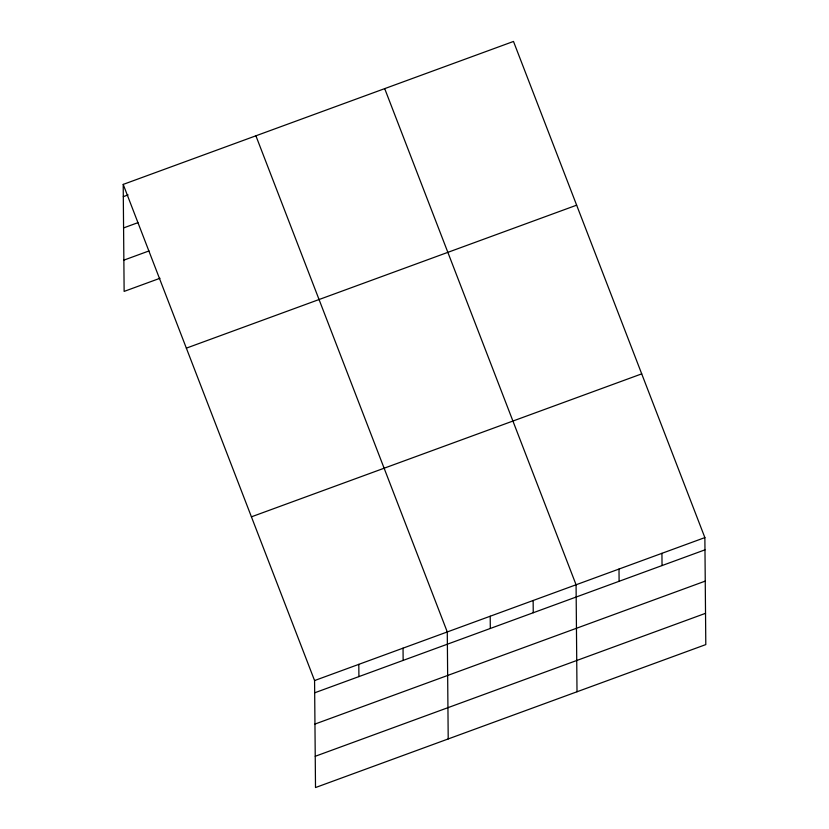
<?xml version="1.0" encoding="UTF-8"?>
<svg xmlns="http://www.w3.org/2000/svg" width="829" height="829" viewBox="0 0 829 829"><rect width="100%" height="100%" fill="white"/><g stroke="black" fill="none" stroke-linecap="round" stroke-linejoin="round"><path stroke-width="1.24" d="M123.2 184.411L513.493 41.45L704.868 537.596L705.8 644.589L315.507 787.55L314.574 680.557L123.2 184.411L124.132 291.404L159.997 278.275M123.314 196.66L128.091 194.908M123.583 227.923L137.925 222.669M123.863 260.14L148.971 250.949M186.359 348.139L576.642 205.177M251.425 516.83L641.708 373.869M314.574 680.557L704.868 537.596M314.678 692.806L704.971 549.845M314.947 724.069L705.241 581.108M315.238 756.286L705.52 613.325M384.697 88.63L576.072 584.766L577.005 691.769M255.902 135.801L447.277 631.947L448.209 738.94M661.936 553.316L662.039 565.565M619.004 569.046L619.108 581.295M533.14 600.497L533.244 612.745M490.208 616.216L490.312 628.475M403.039 648.154L403.143 660.402M358.802 664.35L358.916 676.599"/></g></svg>
